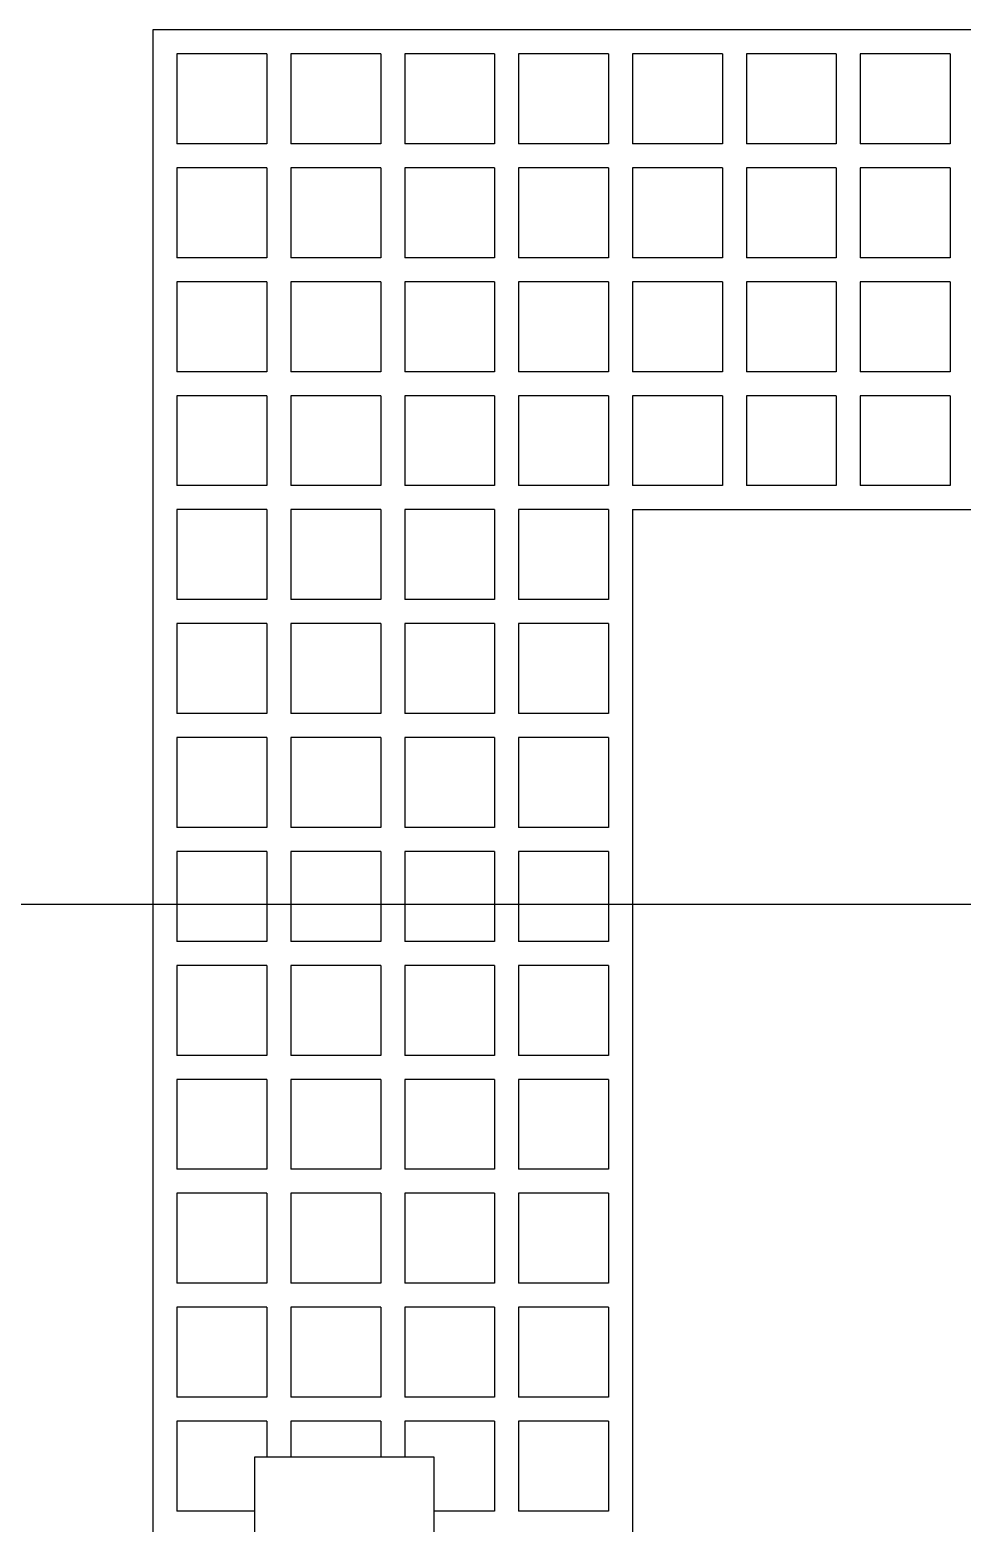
# Model space of a CAD drawing. Header units: inches. Extents: x 3 to 45, y 10.7 to 35.5.
# Drawn here: x 38.707 to 39.485, y 18.612 to 19.857 of the extents above; entities that cross this region are included whole.
import ezdxf

# ---------------------------------------------------------------- set-up
doc = ezdxf.new("R2010")
doc.units = ezdxf.units.IN
doc.header["$MEASUREMENT"] = 0
doc.layers.add('02', color=2, linetype='Continuous')
doc.layers.add('4', color=4, linetype='Continuous')

msp = doc.modelspace()

# ---------------------------------------------------------------- linework, layer by layer
at = {"layer": '02'}
for p, q in [((41.5098, 19.8572), (38.8098, 19.8572)), ((38.8098, 19.8572), (38.8098, 18.1272)), ((38.8298, 19.8372), (38.8298, 19.7622)), ((38.9048, 19.8372), (38.8298, 19.8372)), ((38.9048, 19.8372), (38.9048, 19.7622)), ((38.9248, 19.8372), (38.9248, 19.7622)), ((38.9998, 19.8372), (38.9248, 19.8372)), ((38.9998, 19.8372), (38.9998, 19.7622)), ((39.0948, 19.8372), (39.0198, 19.8372)), ((39.0198, 19.8372), (39.0198, 19.7622)), ((39.0948, 19.8372), (39.0948, 19.7622)), ((39.1148, 19.8372), (39.1148, 19.7622)), ((39.1898, 19.8372), (39.1148, 19.8372)), ((39.1898, 19.8372), (39.1898, 19.7622)), ((39.2848, 19.8372), (39.2098, 19.8372)), ((39.2098, 19.8372), (39.2098, 19.7622)), ((39.2848, 19.8372), (39.2848, 19.7622)), ((39.3048, 19.8372), (39.3048, 19.7622)), ((39.3798, 19.8372), (39.3048, 19.8372)), ((39.3798, 19.8372), (39.3798, 19.7622)), ((39.3998, 19.8372), (39.3998, 19.7622)), ((39.4748, 19.8372), (39.3998, 19.8372)), ((39.4748, 19.8372), (39.4748, 19.7622)), ((38.9048, 19.7622), (38.8298, 19.7622)), ((38.9998, 19.7622), (38.9248, 19.7622)), ((39.0948, 19.7622), (39.0198, 19.7622)), ((39.1898, 19.7622), (39.1148, 19.7622)), ((39.2848, 19.7622), (39.2098, 19.7622)), ((39.3798, 19.7622), (39.3048, 19.7622)), ((39.4748, 19.7622), (39.3998, 19.7622)), ((38.9048, 19.7422), (38.8298, 19.7422)), ((38.8298, 19.7422), (38.8298, 19.6672)), ((38.9048, 19.7422), (38.9048, 19.6672)), ((38.9998, 19.7422), (38.9248, 19.7422)), ((38.9248, 19.7422), (38.9248, 19.6672)), ((38.9998, 19.7422), (38.9998, 19.6672)), ((39.0948, 19.7422), (39.0198, 19.7422)), ((39.0198, 19.7422), (39.0198, 19.6672)), ((39.0948, 19.7422), (39.0948, 19.6672)), ((39.1898, 19.7422), (39.1148, 19.7422)), ((39.1148, 19.7422), (39.1148, 19.6672)), ((39.1898, 19.7422), (39.1898, 19.6672)), ((39.2848, 19.7422), (39.2098, 19.7422)), ((39.2098, 19.7422), (39.2098, 19.6672)), ((39.2848, 19.7422), (39.2848, 19.6672)), ((39.3798, 19.7422), (39.3048, 19.7422)), ((39.3048, 19.7422), (39.3048, 19.6672)), ((39.3798, 19.7422), (39.3798, 19.6672)), ((39.4748, 19.7422), (39.3998, 19.7422)), ((39.3998, 19.7422), (39.3998, 19.6672)), ((39.4748, 19.7422), (39.4748, 19.6672)), ((38.9048, 19.6672), (38.8298, 19.6672)), ((38.9998, 19.6672), (38.9248, 19.6672)), ((39.0948, 19.6672), (39.0198, 19.6672)), ((39.1898, 19.6672), (39.1148, 19.6672)), ((39.2848, 19.6672), (39.2098, 19.6672)), ((39.3798, 19.6672), (39.3048, 19.6672)), ((39.4748, 19.6672), (39.3998, 19.6672)), ((38.8298, 19.6472), (38.8298, 19.5722)), ((38.9048, 19.6472), (38.8298, 19.6472)), ((38.9048, 19.6472), (38.9048, 19.5722)), ((38.9248, 19.6472), (38.9248, 19.5722)), ((38.9998, 19.6472), (38.9248, 19.6472)), ((38.9998, 19.6472), (38.9998, 19.5722)), ((39.0948, 19.6472), (39.0198, 19.6472)), ((39.0198, 19.6472), (39.0198, 19.5722)), ((39.0948, 19.6472), (39.0948, 19.5722)), ((39.1898, 19.6472), (39.1148, 19.6472)), ((39.1148, 19.6472), (39.1148, 19.5722)), ((39.1898, 19.6472), (39.1898, 19.5722)), ((39.2848, 19.6472), (39.2098, 19.6472)), ((39.2098, 19.6472), (39.2098, 19.5722)), ((39.2848, 19.6472), (39.2848, 19.5722)), ((39.3798, 19.6472), (39.3048, 19.6472)), ((39.3048, 19.6472), (39.3048, 19.5722)), ((39.3798, 19.6472), (39.3798, 19.5722)), ((39.3998, 19.6472), (39.3998, 19.5722)), ((39.4748, 19.6472), (39.3998, 19.6472)), ((39.4748, 19.6472), (39.4748, 19.5722)), ((38.9048, 19.5722), (38.8298, 19.5722)), ((38.9998, 19.5722), (38.9248, 19.5722)), ((39.0948, 19.5722), (39.0198, 19.5722)), ((39.1898, 19.5722), (39.1148, 19.5722)), ((39.2848, 19.5722), (39.2098, 19.5722)), ((39.3798, 19.5722), (39.3048, 19.5722)), ((39.4748, 19.5722), (39.3998, 19.5722)), ((38.9048, 19.5522), (38.8298, 19.5522)), ((38.8298, 19.5522), (38.8298, 19.4772)), ((38.9048, 19.5522), (38.9048, 19.4772)), ((38.9998, 19.5522), (38.9248, 19.5522)), ((38.9248, 19.5522), (38.9248, 19.4772)), ((38.9998, 19.5522), (38.9998, 19.4772)), ((39.0948, 19.5522), (39.0198, 19.5522)), ((39.0198, 19.5522), (39.0198, 19.4772)), ((39.0948, 19.5522), (39.0948, 19.4772)), ((39.1898, 19.5522), (39.1148, 19.5522)), ((39.1148, 19.5522), (39.1148, 19.4772)), ((39.1898, 19.5522), (39.1898, 19.4772)), ((39.2848, 19.5522), (39.2098, 19.5522)), ((39.2098, 19.5522), (39.2098, 19.4772)), ((39.2848, 19.5522), (39.2848, 19.4772)), ((39.3798, 19.5522), (39.3048, 19.5522)), ((39.3048, 19.5522), (39.3048, 19.4772)), ((39.3798, 19.5522), (39.3798, 19.4772)), ((39.4748, 19.5522), (39.3998, 19.5522)), ((39.3998, 19.5522), (39.3998, 19.4772)), ((39.4748, 19.5522), (39.4748, 19.4772)), ((38.9048, 19.4772), (38.8298, 19.4772)), ((38.9998, 19.4772), (38.9248, 19.4772)), ((39.0948, 19.4772), (39.0198, 19.4772)), ((39.1898, 19.4772), (39.1148, 19.4772)), ((39.2848, 19.4772), (39.2098, 19.4772)), ((39.3798, 19.4772), (39.3048, 19.4772)), ((39.4748, 19.4772), (39.3998, 19.4772)), ((38.8298, 19.4572), (38.8298, 19.3822)), ((38.9048, 19.4572), (38.8298, 19.4572)), ((38.9048, 19.4572), (38.9048, 19.3822)), ((38.9248, 19.4572), (38.9248, 19.3822)), ((38.9998, 19.4572), (38.9248, 19.4572)), ((38.9998, 19.4572), (38.9998, 19.3822)), ((39.0198, 19.4572), (39.0198, 19.3822)), ((39.0948, 19.4572), (39.0198, 19.4572)), ((39.0948, 19.4572), (39.0948, 19.3822)), ((39.1148, 19.4572), (39.1148, 19.3822)), ((39.1898, 19.4572), (39.1148, 19.4572)), ((39.1898, 19.4572), (39.1898, 19.3822)), ((38.9048, 19.3822), (38.8298, 19.3822)), ((38.9998, 19.3822), (38.9248, 19.3822)), ((39.0948, 19.3822), (39.0198, 19.3822)), ((39.1898, 19.3822), (39.1148, 19.3822)), ((38.9048, 19.3622), (38.8298, 19.3622)), ((38.8298, 19.3622), (38.8298, 19.2872)), ((38.9048, 19.3622), (38.9048, 19.2872)), ((38.9998, 19.3622), (38.9248, 19.3622)), ((38.9248, 19.3622), (38.9248, 19.2872)), ((38.9998, 19.3622), (38.9998, 19.2872)), ((39.0948, 19.3622), (39.0198, 19.3622)), ((39.0198, 19.3622), (39.0198, 19.2872)), ((39.0948, 19.3622), (39.0948, 19.2872)), ((39.1898, 19.3622), (39.1148, 19.3622)), ((39.1148, 19.3622), (39.1148, 19.2872)), ((39.1898, 19.3622), (39.1898, 19.2872)), ((38.9048, 19.2872), (38.8298, 19.2872)), ((38.9998, 19.2872), (38.9248, 19.2872)), ((39.0948, 19.2872), (39.0198, 19.2872)), ((39.1898, 19.2872), (39.1148, 19.2872)), ((38.8298, 19.2672), (38.8298, 19.1922)), ((38.9048, 19.2672), (38.8298, 19.2672)), ((38.9048, 19.2672), (38.9048, 19.1922)), ((38.9248, 19.2672), (38.9248, 19.1922)), ((38.9998, 19.2672), (38.9248, 19.2672)), ((38.9998, 19.2672), (38.9998, 19.1922)), ((39.0948, 19.2672), (39.0198, 19.2672)), ((39.0198, 19.2672), (39.0198, 19.1922)), ((39.0948, 19.2672), (39.0948, 19.1922)), ((39.1898, 19.2672), (39.1148, 19.2672)), ((39.1148, 19.2672), (39.1148, 19.1922)), ((39.1898, 19.2672), (39.1898, 19.1922)), ((38.9048, 19.1922), (38.8298, 19.1922)), ((38.9998, 19.1922), (38.9248, 19.1922)), ((39.0948, 19.1922), (39.0198, 19.1922)), ((39.1898, 19.1922), (39.1148, 19.1922)), ((38.9048, 19.1722), (38.8298, 19.1722)), ((38.8298, 19.1722), (38.8298, 19.0972)), ((38.9048, 19.1722), (38.9048, 19.0972)), ((38.9998, 19.1722), (38.9248, 19.1722)), ((38.9248, 19.1722), (38.9248, 19.0972)), ((38.9998, 19.1722), (38.9998, 19.0972)), ((39.0948, 19.1722), (39.0198, 19.1722)), ((39.0198, 19.1722), (39.0198, 19.0972)), ((39.0948, 19.1722), (39.0948, 19.0972)), ((39.1898, 19.1722), (39.1148, 19.1722)), ((39.1148, 19.1722), (39.1148, 19.0972)), ((39.1898, 19.1722), (39.1898, 19.0972)), ((37.9473, 19.1284), (42.6996, 19.1284)), ((38.9048, 19.0972), (38.8298, 19.0972)), ((38.9998, 19.0972), (38.9248, 19.0972)), ((39.0948, 19.0972), (39.0198, 19.0972)), ((39.1898, 19.0972), (39.1148, 19.0972)), ((38.8298, 19.0772), (38.8298, 19.0022)), ((38.9048, 19.0772), (38.8298, 19.0772)), ((38.9048, 19.0772), (38.9048, 19.0022)), ((38.9248, 19.0772), (38.9248, 19.0022)), ((38.9998, 19.0772), (38.9248, 19.0772)), ((38.9998, 19.0772), (38.9998, 19.0022)), ((39.0948, 19.0772), (39.0198, 19.0772)), ((39.0198, 19.0772), (39.0198, 19.0022)), ((39.0948, 19.0772), (39.0948, 19.0022)), ((39.1148, 19.0772), (39.1148, 19.0022)), ((39.1898, 19.0772), (39.1148, 19.0772)), ((39.1898, 19.0772), (39.1898, 19.0022)), ((38.9048, 19.0022), (38.8298, 19.0022)), ((38.9998, 19.0022), (38.9248, 19.0022)), ((39.0948, 19.0022), (39.0198, 19.0022)), ((39.1898, 19.0022), (39.1148, 19.0022)), ((38.9048, 18.9822), (38.8298, 18.9822)), ((38.8298, 18.9822), (38.8298, 18.9072)), ((38.9048, 18.9822), (38.9048, 18.9072)), ((38.9998, 18.9822), (38.9248, 18.9822)), ((38.9248, 18.9822), (38.9248, 18.9072)), ((38.9998, 18.9822), (38.9998, 18.9072)), ((39.0948, 18.9822), (39.0198, 18.9822)), ((39.0198, 18.9822), (39.0198, 18.9072)), ((39.0948, 18.9822), (39.0948, 18.9072)), ((39.1898, 18.9822), (39.1148, 18.9822)), ((39.1148, 18.9822), (39.1148, 18.9072)), ((39.1898, 18.9822), (39.1898, 18.9072)), ((38.9048, 18.9072), (38.8298, 18.9072)), ((38.9998, 18.9072), (38.9248, 18.9072)), ((39.0948, 18.9072), (39.0198, 18.9072)), ((39.1898, 18.9072), (39.1148, 18.9072)), ((38.9048, 18.8872), (38.8298, 18.8872)), ((38.8298, 18.8872), (38.8298, 18.8122)), ((38.9048, 18.8872), (38.9048, 18.8122)), ((38.9998, 18.8872), (38.9248, 18.8872)), ((38.9248, 18.8872), (38.9248, 18.8122)), ((38.9998, 18.8872), (38.9998, 18.8122)), ((39.0948, 18.8872), (39.0198, 18.8872)), ((39.0198, 18.8872), (39.0198, 18.8122)), ((39.0948, 18.8872), (39.0948, 18.8122)), ((39.1898, 18.8872), (39.1148, 18.8872)), ((39.1148, 18.8872), (39.1148, 18.8122)), ((39.1898, 18.8872), (39.1898, 18.8122)), ((38.9048, 18.8122), (38.8298, 18.8122)), ((38.9998, 18.8122), (38.9248, 18.8122)), ((39.0948, 18.8122), (39.0198, 18.8122)), ((39.1898, 18.8122), (39.1148, 18.8122)), ((38.8298, 18.7922), (38.8298, 18.7172)), ((38.9048, 18.7922), (38.8298, 18.7922)), ((38.9048, 18.7922), (38.9048, 18.7172)), ((38.9248, 18.7922), (38.9248, 18.7172)), ((38.9998, 18.7922), (38.9248, 18.7922)), ((38.9998, 18.7922), (38.9998, 18.7172)), ((39.0948, 18.7922), (39.0198, 18.7922)), ((39.0198, 18.7922), (39.0198, 18.7172)), ((39.0948, 18.7922), (39.0948, 18.7172)), ((39.1148, 18.7922), (39.1148, 18.7172)), ((39.1898, 18.7922), (39.1148, 18.7922)), ((39.1898, 18.7922), (39.1898, 18.7172)), ((38.9048, 18.7172), (38.8298, 18.7172)), ((38.9998, 18.7172), (38.9248, 18.7172)), ((39.0948, 18.7172), (39.0198, 18.7172)), ((39.1898, 18.7172), (39.1148, 18.7172)), ((38.9048, 18.6972), (38.8298, 18.6972)), ((38.8298, 18.6972), (38.8298, 18.6222)), ((38.9048, 18.6972), (38.9048, 18.6672)), ((38.9998, 18.6972), (38.9248, 18.6972)), ((38.9248, 18.6972), (38.9248, 18.6672)), ((38.9998, 18.6972), (38.9998, 18.6672)), ((39.0948, 18.6972), (39.0198, 18.6972)), ((39.0198, 18.6972), (39.0198, 18.6672)), ((39.0948, 18.6972), (39.0948, 18.6222)), ((39.1898, 18.6972), (39.1148, 18.6972)), ((39.1148, 18.6972), (39.1148, 18.6222)), ((39.1898, 18.6972), (39.1898, 18.6222)), ((38.8944, 18.6222), (38.8298, 18.6222)), ((39.0948, 18.6222), (39.0444, 18.6222)), ((39.1898, 18.6222), (39.1148, 18.6222))]:
    msp.add_line(p, q, dxfattribs=at)
at = {"layer": '4'}
for q in [(41.1098, 19.4572), (39.2098, 18.0772)]:
    msp.add_line((39.2098, 19.4572), q, dxfattribs=at)
msp.add_lwpolyline([(38.9744, 18.2172), (39.0444, 18.2172), (39.0444, 18.6672), (38.8944, 18.6672), (38.8944, 18.2172), (38.9644, 18.2172)], dxfattribs=at)

doc.saveas('drawing.dxf')
